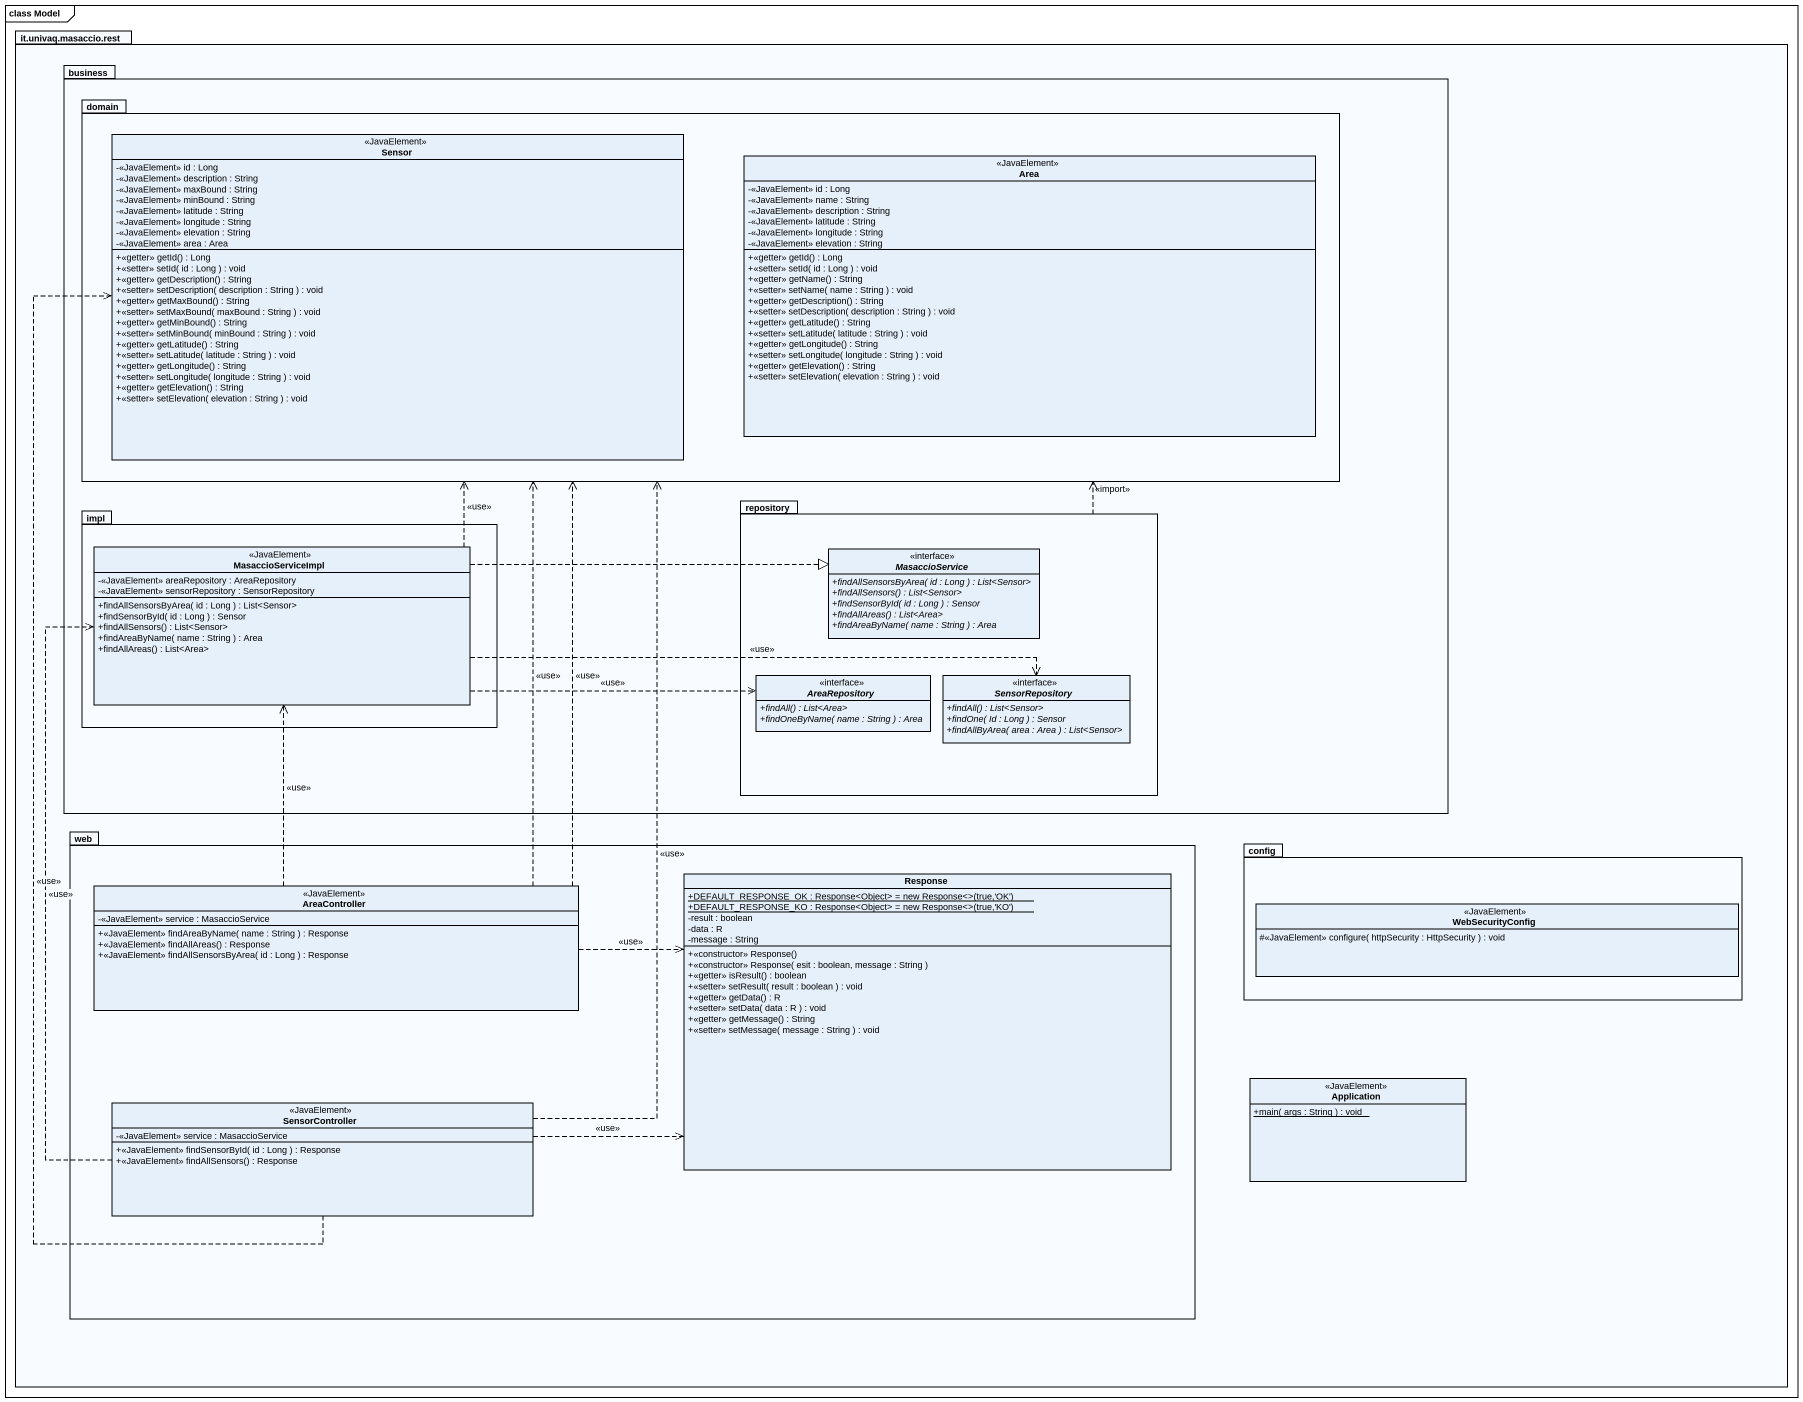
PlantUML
@startuml
mainframe class Model
hide circle
hide empty members
skinparam classAttributeIconSize 0
package "it.univaq.masaccio.rest" as it_univaq_masaccio_rest {
  package business {
    package domain {
      class Sensor <<JavaElement>> {
        -<<JavaElement>> id : Long
        -<<JavaElement>> description : String
        -<<JavaElement>> maxBound : String
        -<<JavaElement>> minBound : String
        -<<JavaElement>> latitude : String
        -<<JavaElement>> longitude : String
        -<<JavaElement>> elevation : String
        -<<JavaElement>> area : Area
        +<<getter>> getId() : Long
        +<<setter>> setId( id : Long ) : void
        +<<getter>> getDescription() : String
        +<<setter>> setDescription( description : String ) : void
        +<<getter>> getMaxBound() : String
        +<<setter>> setMaxBound( maxBound : String ) : void
        +<<getter>> getMinBound() : String
        +<<setter>> setMinBound( minBound : String ) : void
        +<<getter>> getLatitude() : String
        +<<setter>> setLatitude( latitude : String ) : void
        +<<getter>> getLongitude() : String
        +<<setter>> setLongitude( longitude : String ) : void
        +<<getter>> getElevation() : String
        +<<setter>> setElevation( elevation : String ) : void
      }
      class Area <<JavaElement>> {
        -<<JavaElement>> id : Long
        -<<JavaElement>> name : String
        -<<JavaElement>> description : String
        -<<JavaElement>> latitude : String
        -<<JavaElement>> longitude : String
        -<<JavaElement>> elevation : String
        +<<getter>> getId() : Long
        +<<setter>> setId( id : Long ) : void
        +<<getter>> getName() : String
        +<<setter>> setName( name : String ) : void
        +<<getter>> getDescription() : String
        +<<setter>> setDescription( description : String ) : void
        +<<getter>> getLatitude() : String
        +<<setter>> setLatitude( latitude : String ) : void
        +<<getter>> getLongitude() : String
        +<<setter>> setLongitude( longitude : String ) : void
        +<<getter>> getElevation() : String
        +<<setter>> setElevation( elevation : String ) : void
      }
    }
    package impl {
      class MasaccioServiceImpl <<JavaElement>> {
        -<<JavaElement>> areaRepository : AreaRepository
        -<<JavaElement>> sensorRepository : SensorRepository
        +findAllSensorsByArea( id : Long ) : List<Sensor>
        +findSensorById( id : Long ) : Sensor
        +findAllSensors() : List<Sensor>
        +findAreaByName( name : String ) : Area
        +findAllAreas() : List<Area>
      }
    }
    package repository {
      interface MasaccioService {
        {abstract} +findAllSensorsByArea( id : Long ) : List<Sensor>
        {abstract} +findAllSensors() : List<Sensor>
        {abstract} +findSensorById( id : Long ) : Sensor
        {abstract} +findAllAreas() : List<Area>
        {abstract} +findAreaByName( name : String ) : Area
      }
      interface AreaRepository {
        {abstract} +findAll() : List<Area>
        {abstract} +findOneByName( name : String ) : Area
      }
      interface SensorRepository {
        {abstract} +findAll() : List<Sensor>
        {abstract} +findOne( Id : Long ) : Sensor
        {abstract} +findAllByArea( area : Area ) : List<Sensor>
      }
    }
  }
  package web {
    class AreaController <<JavaElement>> {
      -<<JavaElement>> service : MasaccioService
      +<<JavaElement>> findAreaByName( name : String ) : Response
      +<<JavaElement>> findAllAreas() : Response
      +<<JavaElement>> findAllSensorsByArea( id : Long ) : Response
    }
    class Response {
      {static} {field} +DEFAULT_RESPONSE_OK : Response<Object> = new Response<>(true,'OK')
      {static} {field} +DEFAULT_RESPONSE_KO : Response<Object> = new Response<>(true,'KO')
      -result : boolean
      -data : R
      -message : String
      +<<constructor>> Response()
      +<<constructor>> Response( esit : boolean, message : String )
      +<<getter>> isResult() : boolean
      +<<setter>> setResult( result : boolean ) : void
      +<<getter>> getData() : R
      +<<setter>> setData( data : R ) : void
      +<<getter>> getMessage() : String
      +<<setter>> setMessage( message : String ) : void
    }
    class SensorController <<JavaElement>> {
      -<<JavaElement>> service : MasaccioService
      +<<JavaElement>> findSensorById( id : Long ) : Response
      +<<JavaElement>> findAllSensors() : Response
    }
  }
  package config {
    class WebSecurityConfig <<JavaElement>> {
      #<<JavaElement>> configure( httpSecurity : HttpSecurity ) : void
    }
  }
  class Application <<JavaElement>> {
    {static} +main( args : String ) : void
  }
}
repository .up.> domain : <<import>>
MasaccioServiceImpl .up.> domain : <<use>>
MasaccioServiceImpl .right.|> MasaccioService
MasaccioServiceImpl .right.> AreaRepository : <<use>>
MasaccioServiceImpl .right.> SensorRepository : <<use>>
AreaController .up.> domain : <<use>>
AreaController .up.> domain : <<use>>
AreaController .up.> MasaccioServiceImpl : <<use>>
AreaController .right.> Response : <<use>>
SensorController .up.> domain : <<use>>
SensorController .up.> Sensor : <<use>>
SensorController .up.> MasaccioServiceImpl : <<use>>
SensorController .right.> Response : <<use>>
@enduml
